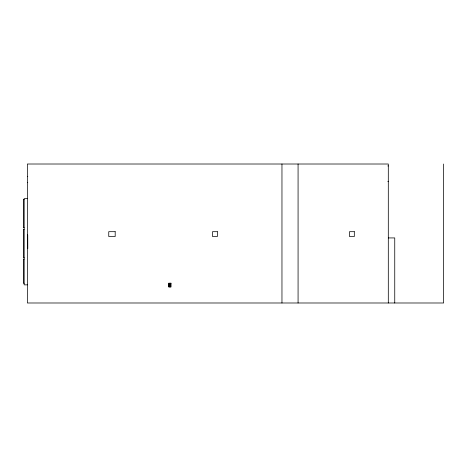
<?xml version="1.0" encoding="UTF-8"?>
<svg xmlns="http://www.w3.org/2000/svg" width="467" height="467" viewBox="0 0 467 467"><rect width="100%" height="100%" fill="white"/><g stroke="black" fill="none" stroke-linecap="round" stroke-linejoin="round"><path stroke-width="0.7" d="M27.728 235.105L27.781 248.607M27.676 235.029L27.576 235.368L27.378 235.053M387.797 165.937L388.305 165.937M27.378 176.456L27.781 176.456M387.797 181.336L388.305 181.336M27.378 182.591L27.781 182.591M27.378 198.656L24.156 198.656L24.156 284.858L27.378 284.858M24.156 199.462L23.35 199.462L23.35 227.657L24.156 227.657M24.156 229.268L23.35 229.268L23.35 257.469L24.156 257.469M388.305 237.931L394.749 237.931L394.749 302.99M24.156 259.08L23.35 259.08L23.35 283.247L24.156 283.247M443.65 164.01L443.65 302.99L27.378 302.99L27.378 164.01L388.305 164.01L388.305 302.99M298.074 164.01L298.074 302.99M281.963 164.01L281.963 302.99M169.877 284.129L169.877 284.485M169.877 285.36L169.877 285.716M169.819 284.129L169.819 284.485M169.819 285.36L169.819 285.716M169.527 284.018L169.474 284.07A0.595 0.595 0 0 0 169.486 284.87L170.222 284.876A0.595 0.595 0 0 0 170.21 284.076L169.527 284.018M169.527 285.249L169.474 285.302A0.595 0.595 0 0 0 169.486 286.102L170.222 286.108A0.607 0.607 0 0 0 170.222 285.302L169.527 285.249M115.191 231.685L108.747 231.685L108.747 236.524L115.191 236.524L115.191 231.685M217.359 231.685L212.526 231.685L212.526 236.524L217.359 236.524L217.359 231.685M354.319 231.685L349.485 231.685L349.485 236.524L354.319 236.524L354.319 231.685M170.963 283.183L168.733 283.183L168.733 287.001L170.963 287.001L170.963 283.183M170.741 283.405L168.961 283.405L168.961 286.773L170.741 286.773L170.741 283.405M170.128 284.129L169.568 284.129L169.568 284.485L170.128 284.485L170.128 284.129M170.128 285.36L169.568 285.36L169.568 285.716L170.128 285.716L170.128 285.36"/></g></svg>
